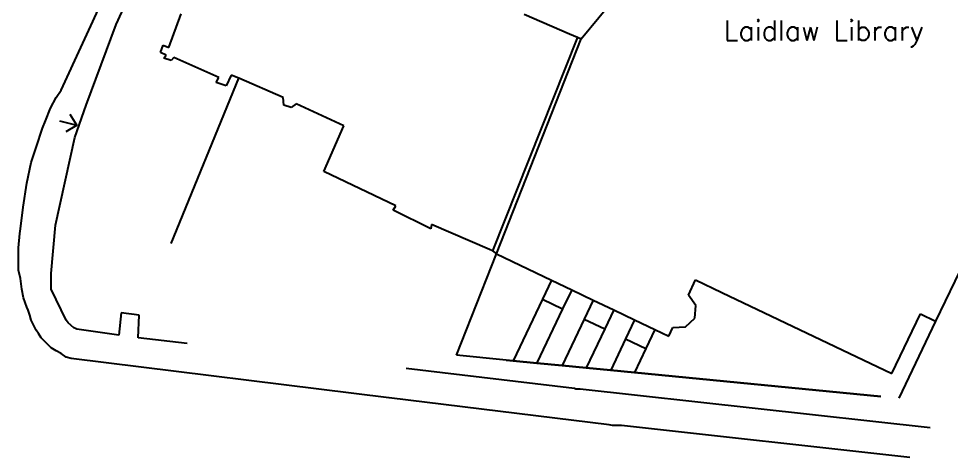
# Model space of a CAD drawing. Extents: x 427500 to 429848, y 434500 to 436505.
# Drawn here: x 429543.4 to 429618, y 434556 to 434591.1 of the extents above; entities that cross this region are included whole.
import ezdxf

# ---------------------------------------------------------------- set-up
doc = ezdxf.new("R2010")
doc.units = 0
doc.layers.add('LPTIP_Ex_Base', color=8, linetype='Continuous')
doc.styles.add('MtXpl_Romans', font='romans__.ttf')

msp = doc.modelspace()

# ---------------------------------------------------------------- linework, layer by layer
at = {"layer": 'LPTIP_Ex_Base', "color": 251, "true_color": 0x636466}
for p, q in [((429546.8, 434585.4), (429552.96, 434598.746)), ((429551.2, 434590.65), (429553, 434594.6)), ((429588.375, 434589.493), (429592.06, 434593.938)), ((429555.4, 434588.8), (429556.4, 434591.5)), ((429583.826, 434591.473), (429587.459, 434589.892)), ((429548.8, 434584.2), (429551.2, 434590.65)), ((429588.078, 434589.622), (429581.288, 434572.548)), ((429587.459, 434589.892), (429588.078, 434589.622)), ((429588.028, 434588.616), (429588.375, 434589.493)), ((429588.078, 434589.622), (429588.375, 434589.493)), ((429554.75, 434588.4), (429554.95, 434589)), ((429554.95, 434589), (429555.4, 434588.8)), ((429555.2, 434588.2), (429554.75, 434588.4)), ((429555, 434587.95), (429555.2, 434588.2)), ((429555.6, 434587.75), (429555, 434587.95)), ((429555.8, 434588), (429555.6, 434587.75)), ((429559.4, 434586.4), (429555.8, 434588)), ((429581.61, 434572.31), (429588.028, 434588.616)), ((429560.4, 434586.6), (429560, 434585.75)), ((429561.003, 434586.338), (429560.4, 434586.6)), ((429555.586, 434573.145), (429561.003, 434586.338)), ((429559.2, 434586), (429559.4, 434586.4)), ((429560, 434585.75), (429559.2, 434586)), ((429564.55, 434584.8), (429561.003, 434586.338)), ((429546.4, 434584.8), (429546.8, 434585.4)), ((429545.95, 434583.95), (429546.4, 434584.8)), ((429547.9, 434581.6), (429548.8, 434584.2)), ((429564.6, 434584.2), (429564.55, 434584.8)), ((429565.2, 434584), (429564.6, 434584.2)), ((429565.6, 434584.3), (429565.2, 434584)), ((429569.4, 434582.55), (429565.6, 434584.3)), ((429545.55, 434582.95), (429545.95, 434583.95)), ((429545.3, 434582.35), (429545.55, 434582.95)), ((429544.8, 434580.8), (429545.3, 434582.35)), ((429567.8, 434578.9), (429569.4, 434582.55)), ((429623.92, 434581.949), (429616.728, 434566.931)), ((429546.35, 434574.6), (429547.9, 434581.6)), ((429544.4, 434579.6), (429544.8, 434580.8)), ((429544.05, 434577.95), (429544.4, 434579.6)), ((429573.55, 434576.15), (429567.8, 434578.9)), ((429543.75, 434576.05), (429544.05, 434577.95)), ((429543.55, 434574.3), (429543.75, 434576.05)), ((429573.35, 434575.8), (429573.55, 434576.15)), ((429576.35, 434574.3), (429573.35, 434575.8)), ((429546, 434570.75), (429546.35, 434574.6)), ((429576.4, 434574.65), (429576.35, 434574.3)), ((429581.05, 434572.65), (429576.4, 434574.65)), ((429543.4, 434572.8), (429543.5, 434573.95)), ((429543.5, 434573.95), (429543.55, 434574.3)), ((429543.4, 434571), (429543.4, 434572.8)), ((429578.417, 434564.203), (429581.61, 434572.31)), ((429581.288, 434572.548), (429581.05, 434572.65)), ((429581.288, 434572.548), (429581.61, 434572.31)), ((429581.61, 434572.31), (429586.016, 434570.205)), ((429543.55, 434570.35), (429543.4, 434571)), ((429546, 434569.5), (429546, 434570.75)), ((429543.65, 434569.5), (429543.55, 434570.35)), ((429586.016, 434570.205), (429585.292, 434568.689)), ((429586.016, 434570.205), (429587.623, 434569.437)), ((429596.952, 434569.018), (429597.53, 434570.227)), ((429597.53, 434570.227), (429599.631, 434569.224)), ((429543.8, 434568.8), (429543.65, 434569.5)), ((429547.2, 434567), (429546, 434569.5)), ((429587.623, 434569.437), (429586.898, 434567.921)), ((429587.623, 434569.437), (429589.345, 434568.613)), ((429544.05, 434568.05), (429543.8, 434568.8)), ((429585.292, 434568.689), (429582.942, 434563.773)), ((429585.292, 434568.689), (429586.898, 434567.921)), ((429589.345, 434568.613), (429588.621, 434567.098)), ((429589.345, 434568.613), (429590.997, 434567.824)), ((429597.543, 434568.185), (429596.952, 434569.018)), ((429599.631, 434569.224), (429613.215, 434562.74)), ((429544.15, 434567.8), (429544.05, 434568.05)), ((429544.3, 434567.4), (429544.15, 434567.8)), ((429586.898, 434567.921), (429584.829, 434563.593)), ((429590.997, 434567.824), (429590.273, 434566.309)), ((429590.997, 434567.824), (429592.656, 434567.031)), ((429597.468, 434567.175), (429597.543, 434568.185)), ((429544.4, 434567), (429544.3, 434567.4)), ((429551.6, 434567.6), (429551.4, 434565.8)), ((429553.05, 434567.4), (429551.6, 434567.6)), ((429552.95, 434565.6), (429553.05, 434567.4)), ((429588.621, 434567.098), (429586.854, 434563.399)), ((429588.621, 434567.098), (429590.273, 434566.309)), ((429592.656, 434567.031), (429591.932, 434565.516)), ((429592.656, 434567.031), (429594.28, 434566.255)), ((429596.719, 434566.482), (429597.468, 434567.175)), ((429613.215, 434562.74), (429615.509, 434567.518)), ((429615.509, 434567.518), (429616.728, 434566.931)), ((429544.8, 434566.2), (429544.4, 434567)), ((429547.35, 434566.8), (429547.2, 434567)), ((429547.8, 434566.4), (429547.35, 434566.8)), ((429547.95, 434566.35), (429547.8, 434566.4)), ((429548.05, 434566.3), (429547.95, 434566.35)), ((429551.4, 434565.8), (429548.05, 434566.3)), ((429590.273, 434566.309), (429588.793, 434563.214)), ((429595.381, 434565.729), (429595.713, 434566.424)), ((429595.713, 434566.424), (429596.719, 434566.482)), ((429616.728, 434566.931), (429613.784, 434560.785)), ((429545, 434565.95), (429544.8, 434566.2)), ((429545.2, 434565.6), (429545, 434565.95)), ((429546, 434564.8), (429545.2, 434565.6)), ((429556.862, 434565.15), (429552.95, 434565.6)), ((429594.28, 434566.255), (429593.556, 434564.74)), ((429594.28, 434566.255), (429595.381, 434565.729)), ((429546.4, 434564.55), (429546, 434564.8)), ((429591.932, 434565.516), (429590.743, 434563.027)), ((429591.932, 434565.516), (429593.556, 434564.74)), ((429546.8, 434564.35), (429546.4, 434564.55)), ((429547.2, 434564.05), (429546.8, 434564.35)), ((429547.6, 434563.95), (429547.2, 434564.05)), ((429582.377, 434563.82), (429578.417, 434564.203)), ((429593.556, 434564.74), (429592.643, 434562.828)), ((429573, 434560.8), (429547.6, 434563.95)), ((429582.939, 434563.766), (429582.377, 434563.82)), ((429582.377, 434563.82), (429582.939, 434563.766)), ((429582.942, 434563.773), (429582.939, 434563.766)), ((429582.939, 434563.766), (429584.825, 434563.584)), ((429584.825, 434563.584), (429582.939, 434563.766)), ((429584.829, 434563.593), (429584.825, 434563.584)), ((429584.825, 434563.584), (429586.849, 434563.388)), ((429586.849, 434563.388), (429584.825, 434563.584)), ((429586.854, 434563.399), (429586.849, 434563.388)), ((429586.849, 434563.388), (429588.787, 434563.201)), ((429588.787, 434563.201), (429586.849, 434563.388)), ((429577.3, 434562.8), (429574.382, 434563.136)), ((429587.86, 434561.55), (429577.3, 434562.8)), ((429588.793, 434563.214), (429588.787, 434563.201)), ((429588.787, 434563.201), (429590.736, 434563.012)), ((429590.736, 434563.012), (429588.787, 434563.201)), ((429590.743, 434563.027), (429590.736, 434563.012)), ((429590.736, 434563.012), (429592.643, 434562.828)), ((429592.643, 434562.828), (429590.736, 434563.012)), ((429592.643, 434562.828), (429612.352, 434560.924)), ((429612.352, 434560.924), (429592.643, 434562.828)), ((429587.95, 434561.5), (429587.86, 434561.55)), ((429588.3, 434561.5), (429587.95, 434561.5)), ((429616.3, 434558.4), (429588.3, 434561.5)), ((429573.033, 434560.8), (429573, 434560.8)), ((429590.611, 434558.635), (429573.033, 434560.8)), ((429590.893, 434558.6), (429590.611, 434558.635)), ((429591.6, 434558.6), (429590.893, 434558.6)), ((429614.65, 434556.05), (429591.6, 434558.6))]:
    msp.add_line(p, q, dxfattribs=at)
for points in [[(429547.197, 434582.079), (429548.05, 434582.6), (429547.529, 434583.453)], [(429546.67, 434582.934), (429548.05, 434582.6)]]:
    msp.add_lwpolyline(points, dxfattribs=at)

# ---------------------------------------------------------------- texts
at = {"layer": 'LPTIP_Ex_Base', "color": 251, "true_color": 0x636466, "style": 'MtXpl_Romans'}
msp.add_text('Laidlaw Library', height=1.6, dxfattribs=at).set_placement((429599.784, 434589.358))

doc.saveas('drawing.dxf')
